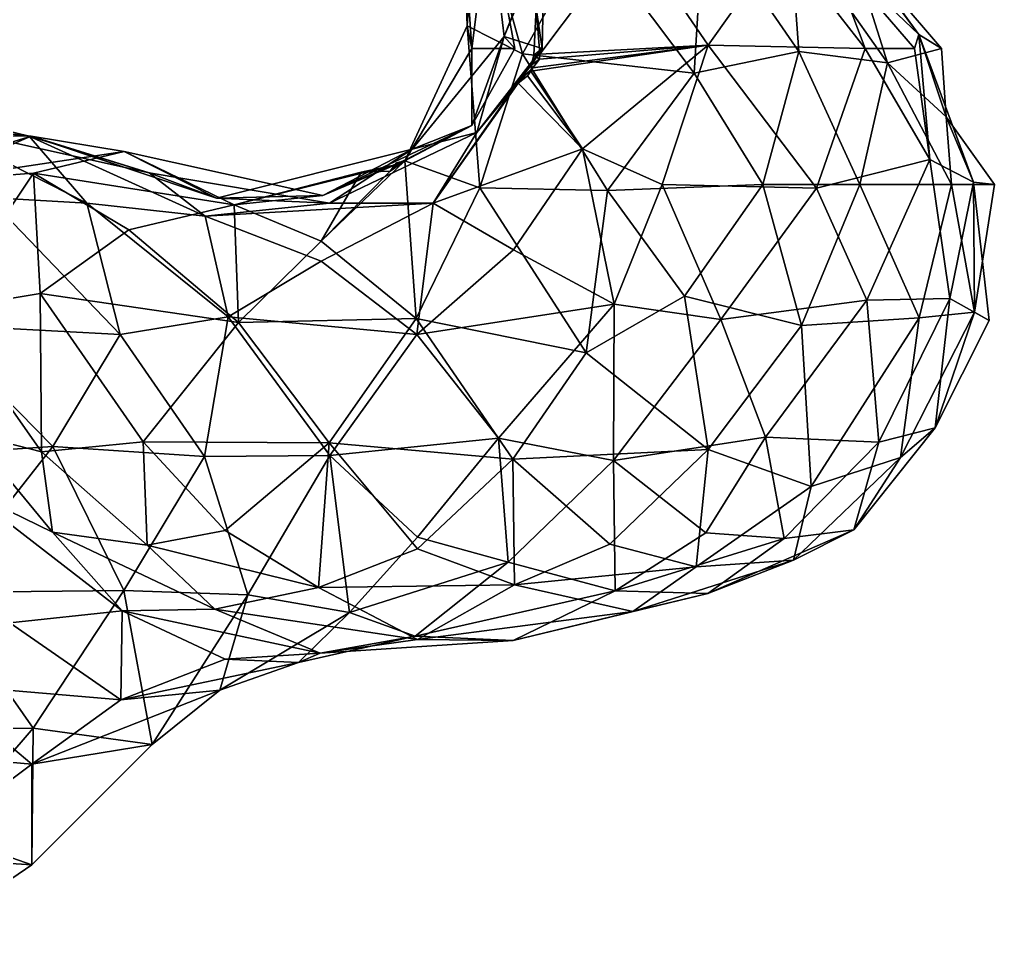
# Model space of a CAD drawing. Extents: x 290083 to 295691, y 4553739 to 4561622.
# Drawn here: x 291556.6 to 291684.3, y 4560552.4 to 4560674.7 of the extents above; entities that cross this region are included whole.
import ezdxf

# ---------------------------------------------------------------- set-up
doc = ezdxf.new("R2010")
doc.units = 0
doc.layers.add('Au_ppm_Pref_-_0_3', color=7, linetype='CONTINUOUS')

msp = doc.modelspace()

# ---------------------------------------------------------------- linework, layer by layer
at = {"layer": 'Au_ppm_Pref_-_0_3'}
for points in [[(291614.82, 4560686.28, 1644.37), (291616.47, 4560691.99, 1651.74), (291615.26, 4560673.87, 1650.57)], [(291615.26, 4560673.87, 1650.57), (291616.47, 4560691.99, 1651.74), (291622.5, 4560670.23, 1654.78)], [(291622.5, 4560670.23, 1654.78), (291616.47, 4560691.99, 1651.74), (291631.29, 4560685.95, 1654.9)], [(291662.37, 4560684.29, 1627.37), (291674.41, 4560672.77, 1633.23), (291661.65, 4560690.38, 1633.16)], [(291661.65, 4560690.38, 1633.16), (291674.41, 4560672.77, 1633.23), (291665.28, 4560685.13, 1639.25)], [(291615.87, 4560670.9, 1644.31), (291618.15, 4560689.04, 1638.95), (291614.82, 4560686.28, 1644.37)], [(291618.15, 4560689.04, 1638.95), (291615.87, 4560670.9, 1644.31), (291621.5, 4560670.9, 1639.25)], [(291618.15, 4560689.04, 1638.95), (291621.5, 4560670.9, 1639.25), (291620.08, 4560672.49, 1632.82)], [(291618.15, 4560689.04, 1638.95), (291620.08, 4560672.49, 1632.82), (291626.39, 4560688.72, 1633.31)], [(291625.36, 4560685.27, 1628.13), (291626.39, 4560688.72, 1633.31), (291620.08, 4560672.49, 1632.82)], [(291646.28, 4560688.6, 1651.11), (291644.97, 4560667.69, 1655.27), (291631.29, 4560685.95, 1654.9)], [(291646.28, 4560688.6, 1651.11), (291658.71, 4560670.52, 1651.06), (291644.97, 4560667.69, 1655.27)], [(291646.28, 4560688.6, 1651.11), (291657.49, 4560687.25, 1644.71), (291658.71, 4560670.52, 1651.06)], [(291657.49, 4560687.25, 1644.71), (291670.32, 4560669.04, 1644.64), (291658.71, 4560670.52, 1651.06)], [(291657.49, 4560687.25, 1644.71), (291665.28, 4560685.13, 1639.25), (291670.32, 4560669.04, 1644.64)], [(291615.26, 4560673.87, 1650.57), (291615.87, 4560670.9, 1644.31), (291614.82, 4560686.28, 1644.37)], [(291631.29, 4560685.95, 1654.9), (291644.97, 4560667.69, 1655.27), (291622.5, 4560670.23, 1654.78)], [(291624.75, 4560670.19, 1623.28), (291636.72, 4560686.11, 1623.62), (291624.28, 4560676.2, 1625.51)], [(291636.72, 4560686.11, 1623.62), (291624.75, 4560670.19, 1623.28), (291646.83, 4560671.34, 1621.03)], [(291656.47, 4560684.93, 1623.95), (291636.72, 4560686.11, 1623.62), (291646.83, 4560671.34, 1621.03)], [(291625.36, 4560685.27, 1628.13), (291620.08, 4560672.49, 1632.82), (291625.06, 4560670.9, 1627.37)], [(291625.36, 4560685.27, 1628.13), (291625.06, 4560670.9, 1627.37), (291624.28, 4560676.2, 1625.51)], [(291656.47, 4560684.93, 1623.95), (291646.83, 4560671.34, 1621.03), (291667.39, 4560670.9, 1623.48)], [(291656.47, 4560684.93, 1623.95), (291667.39, 4560670.9, 1623.48), (291662.37, 4560684.29, 1627.37)], [(291662.37, 4560684.29, 1627.37), (291673.88, 4560670.9, 1627.37), (291674.41, 4560672.77, 1633.23)], [(291673.88, 4560670.9, 1627.37), (291662.37, 4560684.29, 1627.37), (291667.39, 4560670.9, 1623.48)], [(291665.28, 4560685.13, 1639.25), (291677.39, 4560670.9, 1639.25), (291670.32, 4560669.04, 1644.64)], [(291665.28, 4560685.13, 1639.25), (291674.41, 4560672.77, 1633.23), (291677.39, 4560670.9, 1639.25)], [(291624.28, 4560676.2, 1625.51), (291625.06, 4560670.9, 1627.37), (291624, 4560670.04, 1624.84)], [(291624.28, 4560676.2, 1625.51), (291624, 4560670.04, 1624.84), (291624.75, 4560670.19, 1623.28)], [(291607.09, 4560656.19, 1646.28), (291615.26, 4560673.87, 1650.57), (291616.92, 4560652.65, 1652.36)], [(291615.26, 4560673.87, 1650.57), (291607.09, 4560656.19, 1646.28), (291615.87, 4560670.9, 1644.31)], [(291616.92, 4560652.65, 1652.36), (291615.26, 4560673.87, 1650.57), (291622.5, 4560670.23, 1654.78)], [(291673.88, 4560670.9, 1627.37), (291675.87, 4560656.38, 1626.24), (291674.41, 4560672.77, 1633.23)], [(291677.39, 4560670.9, 1639.25), (291674.41, 4560672.77, 1633.23), (291678, 4560661.96, 1639.25)], [(291678, 4560661.96, 1639.25), (291674.41, 4560672.77, 1633.23), (291681.6, 4560653.4, 1633.16)], [(291681.6, 4560653.4, 1633.16), (291674.41, 4560672.77, 1633.23), (291675.87, 4560656.38, 1626.24)], [(291620.08, 4560672.49, 1632.82), (291615.84, 4560660.84, 1639.25), (291608.06, 4560657.71, 1633.14)], [(291620.08, 4560672.49, 1632.82), (291608.06, 4560657.71, 1633.14), (291616.5, 4560659.91, 1627.37)], [(291620.08, 4560672.49, 1632.82), (291621.5, 4560670.9, 1639.25), (291615.84, 4560660.84, 1639.25)], [(291625.06, 4560670.9, 1627.37), (291620.08, 4560672.49, 1632.82), (291616.5, 4560659.91, 1627.37)], [(291623.86, 4560668.38, 1623.19), (291623.57, 4560667.95, 1623.13), (291646.83, 4560671.34, 1621.03)], [(291630.38, 4560657.74, 1619.85), (291646.83, 4560671.34, 1621.03), (291623.57, 4560667.95, 1623.13)], [(291624.71, 4560669.5, 1623.22), (291623.86, 4560668.38, 1623.19), (291646.83, 4560671.34, 1621.03)], [(291624.75, 4560670.19, 1623.28), (291624.71, 4560669.5, 1623.22), (291646.83, 4560671.34, 1621.03)], [(291630.38, 4560657.74, 1619.85), (291640.8, 4560653.08, 1618.19), (291646.83, 4560671.34, 1621.03)], [(291640.8, 4560653.08, 1618.19), (291661.01, 4560652.61, 1620.67), (291646.83, 4560671.34, 1621.03)], [(291646.83, 4560671.34, 1621.03), (291661.01, 4560652.61, 1620.67), (291667.39, 4560670.9, 1623.48)], [(291607.09, 4560656.19, 1646.28), (291615.84, 4560660.84, 1639.25), (291615.87, 4560670.9, 1644.31)], [(291615.87, 4560670.9, 1644.31), (291615.84, 4560660.84, 1639.25), (291621.5, 4560670.9, 1639.25)], [(291622.19, 4560666.9, 1623.94), (291625.06, 4560670.9, 1627.37), (291616.5, 4560659.91, 1627.37)], [(291616.92, 4560652.65, 1652.36), (291622.5, 4560670.23, 1654.78), (291633.65, 4560652.28, 1655.22)], [(291623.62, 4560668.75, 1623.94), (291625.06, 4560670.9, 1627.37), (291622.19, 4560666.9, 1623.94)], [(291633.65, 4560652.28, 1655.22), (291622.5, 4560670.23, 1654.78), (291644.97, 4560667.69, 1655.27)], [(291624, 4560670.04, 1624.84), (291625.06, 4560670.9, 1627.37), (291623.62, 4560668.75, 1623.94)], [(291624, 4560670.04, 1624.84), (291623.62, 4560668.75, 1623.94), (291624.71, 4560669.5, 1623.22)], [(291624.75, 4560670.19, 1623.28), (291624, 4560670.04, 1624.84), (291624.71, 4560669.5, 1623.22)], [(291658.71, 4560670.52, 1651.06), (291653.97, 4560653.08, 1654.64), (291644.97, 4560667.69, 1655.27)], [(291658.71, 4560670.52, 1651.06), (291666.72, 4560653.08, 1650.53), (291653.97, 4560653.08, 1654.64)], [(291658.71, 4560670.52, 1651.06), (291670.32, 4560669.04, 1644.64), (291666.72, 4560653.08, 1650.53)], [(291667.39, 4560670.9, 1623.48), (291661.01, 4560652.61, 1620.67), (291675.87, 4560656.38, 1626.24)], [(291673.88, 4560670.9, 1627.37), (291667.39, 4560670.9, 1623.48), (291675.87, 4560656.38, 1626.24)], [(291670.32, 4560669.04, 1644.64), (291677.39, 4560670.9, 1639.25), (291678, 4560661.96, 1639.25)], [(291623.62, 4560668.75, 1623.94), (291623.86, 4560668.38, 1623.19), (291624.71, 4560669.5, 1623.22)], [(291670.32, 4560669.04, 1644.64), (291678.73, 4560653.08, 1644.07), (291666.72, 4560653.08, 1650.53)], [(291678, 4560661.96, 1639.25), (291678.73, 4560653.08, 1644.07), (291670.32, 4560669.04, 1644.64)], [(291622.19, 4560666.9, 1623.94), (291621.72, 4560666.25, 1623.87), (291623.86, 4560668.38, 1623.19)], [(291623.86, 4560668.38, 1623.19), (291621.72, 4560666.25, 1623.87), (291623.14, 4560667.35, 1623.08)], [(291622.19, 4560666.9, 1623.94), (291623.86, 4560668.38, 1623.19), (291623.62, 4560668.75, 1623.94)], [(291623.86, 4560668.38, 1623.19), (291623.14, 4560667.35, 1623.08), (291623.57, 4560667.95, 1623.13)], [(291623.57, 4560667.95, 1623.13), (291623.14, 4560667.35, 1623.08), (291630.38, 4560657.74, 1619.85)], [(291644.97, 4560667.69, 1655.27), (291653.97, 4560653.08, 1654.64), (291633.65, 4560652.28, 1655.22)], [(291610.77, 4560650.66, 1621.73), (291621.95, 4560666.38, 1623.08), (291621.72, 4560666.25, 1623.87)], [(291610.77, 4560650.66, 1621.73), (291630.38, 4560657.74, 1619.85), (291621.95, 4560666.38, 1623.08)], [(291610.77, 4560650.66, 1621.73), (291621.72, 4560666.25, 1623.87), (291616.5, 4560659.91, 1627.37)], [(291621.72, 4560666.25, 1623.87), (291622.19, 4560666.9, 1623.94), (291616.5, 4560659.91, 1627.37)], [(291621.95, 4560666.38, 1623.08), (291623.14, 4560667.35, 1623.08), (291621.72, 4560666.25, 1623.87)], [(291623.14, 4560667.35, 1623.08), (291621.95, 4560666.38, 1623.08), (291630.38, 4560657.74, 1619.85)], [(291542.93, 4560663.03, 1622.74), (291557.87, 4560659.42, 1621.41), (291545.57, 4560660.81, 1628.07)], [(291557.87, 4560659.42, 1621.41), (291542.93, 4560663.03, 1622.74), (291547.78, 4560659.6, 1616.7)], [(291678, 4560661.96, 1639.25), (291684.35, 4560653.08, 1639.25), (291678.73, 4560653.08, 1644.07)], [(291678, 4560661.96, 1639.25), (291681.6, 4560653.4, 1633.16), (291684.35, 4560653.08, 1639.25)], [(291535.38, 4560652.48, 1633.61), (291545.57, 4560660.81, 1628.07), (291558.12, 4560659.44, 1633.11)], [(291573.56, 4560654.61, 1627.34), (291558.12, 4560659.44, 1633.11), (291545.57, 4560660.81, 1628.07)], [(291573.56, 4560654.61, 1627.34), (291545.57, 4560660.81, 1628.07), (291557.87, 4560659.42, 1621.41)], [(291596.33, 4560651.63, 1639.48), (291615.84, 4560660.84, 1639.25), (291607.15, 4560656.32, 1644.89)], [(291596.33, 4560651.63, 1639.48), (291608.06, 4560657.71, 1633.14), (291615.84, 4560660.84, 1639.25)], [(291610.77, 4560650.66, 1621.73), (291616.5, 4560659.91, 1627.37), (291597.22, 4560650.62, 1627.33)], [(291616.5, 4560659.91, 1627.37), (291608.06, 4560657.71, 1633.14), (291597.22, 4560650.62, 1627.33)], [(291607.09, 4560656.19, 1646.28), (291607.15, 4560656.32, 1644.89), (291615.84, 4560660.84, 1639.25)], [(291535.38, 4560652.48, 1633.61), (291558.12, 4560659.44, 1633.11), (291544.41, 4560653.53, 1639.45)], [(291558.12, 4560659.44, 1633.11), (291570.28, 4560657.4, 1639.24), (291544.41, 4560653.53, 1639.45)], [(291565.43, 4560650.63, 1616.56), (291557.87, 4560659.42, 1621.41), (291547.78, 4560659.6, 1616.7)], [(291565.43, 4560650.63, 1616.56), (291547.78, 4560659.6, 1616.7), (291552.47, 4560651.39, 1611.07)], [(291580.9, 4560648.93, 1621.77), (291573.56, 4560654.61, 1627.34), (291557.87, 4560659.42, 1621.41)], [(291580.9, 4560648.93, 1621.77), (291557.87, 4560659.42, 1621.41), (291565.43, 4560650.63, 1616.56)], [(291570.28, 4560657.4, 1639.24), (291558.12, 4560659.44, 1633.11), (291582.41, 4560651.31, 1633.58)], [(291558.12, 4560659.44, 1633.11), (291573.56, 4560654.61, 1627.34), (291582.41, 4560651.31, 1633.58)], [(291544.41, 4560653.53, 1639.45), (291570.28, 4560657.4, 1639.24), (291558.41, 4560654.56, 1645.77)], [(291584.71, 4560650.41, 1644.55), (291558.41, 4560654.56, 1645.77), (291570.28, 4560657.4, 1639.24)], [(291570.28, 4560657.4, 1639.24), (291596.33, 4560651.63, 1639.48), (291584.71, 4560650.41, 1644.55)], [(291570.28, 4560657.4, 1639.24), (291582.41, 4560651.31, 1633.58), (291596.33, 4560651.63, 1639.48)], [(291608.06, 4560657.71, 1633.14), (291596.33, 4560651.63, 1639.48), (291582.41, 4560651.31, 1633.58)], [(291608.06, 4560657.71, 1633.14), (291582.41, 4560651.31, 1633.58), (291597.22, 4560650.62, 1627.33)], [(291610.77, 4560650.66, 1621.73), (291621.33, 4560644.52, 1618.35), (291630.38, 4560657.74, 1619.85)], [(291634.51, 4560637.39, 1617.6), (291630.38, 4560657.74, 1619.85), (291621.33, 4560644.52, 1618.35)], [(291640.8, 4560653.08, 1618.19), (291630.38, 4560657.74, 1619.85), (291634.51, 4560637.39, 1617.6)], [(291605.16, 4560654.85, 1646.49), (291607.09, 4560656.19, 1646.28), (291596.13, 4560645.65, 1648.66)], [(291607.09, 4560656.19, 1646.28), (291608.58, 4560635.53, 1651.89), (291596.13, 4560645.65, 1648.66)], [(291607.15, 4560656.32, 1644.89), (291605.86, 4560655.67, 1645.5), (291596.33, 4560651.63, 1639.48)], [(291605.16, 4560654.85, 1646.49), (291605.86, 4560655.67, 1645.5), (291607.15, 4560656.32, 1644.89)], [(291606.26, 4560655.84, 1645.76), (291605.16, 4560654.85, 1646.49), (291607.15, 4560656.32, 1644.89)], [(291606, 4560655.91, 1646.2), (291607.09, 4560656.19, 1646.28), (291605.16, 4560654.85, 1646.49)], [(291607.09, 4560656.19, 1646.28), (291606, 4560655.91, 1646.2), (291606.26, 4560655.84, 1645.76)], [(291607.09, 4560656.19, 1646.28), (291606.26, 4560655.84, 1645.76), (291607.15, 4560656.32, 1644.89)], [(291607.09, 4560656.19, 1646.28), (291616.92, 4560652.65, 1652.36), (291608.58, 4560635.53, 1651.89)], [(291675.87, 4560656.38, 1626.24), (291661.01, 4560652.61, 1620.67), (291667.62, 4560637.93, 1622.79)], [(291678.51, 4560638.14, 1628.11), (291675.87, 4560656.38, 1626.24), (291667.62, 4560637.93, 1622.79)], [(291675.87, 4560656.38, 1626.24), (291678.51, 4560638.14, 1628.11), (291681.6, 4560653.4, 1633.16)], [(291605.86, 4560655.67, 1645.5), (291601.35, 4560654.71, 1645.84), (291584.71, 4560650.41, 1644.55)], [(291605.86, 4560655.67, 1645.5), (291584.71, 4560650.41, 1644.55), (291596.33, 4560651.63, 1639.48)], [(291584.71, 4560650.41, 1644.55), (291601.35, 4560654.71, 1645.84), (291596.13, 4560645.65, 1648.66)], [(291596.13, 4560645.65, 1648.66), (291601.35, 4560654.71, 1645.84), (291605.16, 4560654.85, 1646.49)], [(291605.86, 4560655.67, 1645.5), (291605.16, 4560654.85, 1646.49), (291601.35, 4560654.71, 1645.84)], [(291606, 4560655.91, 1646.2), (291605.16, 4560654.85, 1646.49), (291606.26, 4560655.84, 1645.76)], [(291546.41, 4560636.67, 1644.86), (291544.41, 4560653.53, 1639.45), (291558.41, 4560654.56, 1645.77)], [(291546.41, 4560636.67, 1644.86), (291558.41, 4560654.56, 1645.77), (291559.29, 4560638.81, 1649.5)], [(291584.71, 4560650.41, 1644.55), (291570.93, 4560647.13, 1649.15), (291558.41, 4560654.56, 1645.77)], [(291558.41, 4560654.56, 1645.77), (291570.93, 4560647.13, 1649.15), (291559.29, 4560638.81, 1649.5)], [(291597.22, 4560650.62, 1627.33), (291582.41, 4560651.31, 1633.58), (291573.56, 4560654.61, 1627.34)], [(291597.22, 4560650.62, 1627.33), (291573.56, 4560654.61, 1627.34), (291580.9, 4560648.93, 1621.77)], [(291608.58, 4560635.53, 1651.89), (291616.92, 4560652.65, 1652.36), (291630.83, 4560631.01, 1654.01)], [(291630.83, 4560631.01, 1654.01), (291616.92, 4560652.65, 1652.36), (291633.65, 4560652.28, 1655.22)], [(291630.83, 4560631.01, 1654.01), (291633.65, 4560652.28, 1655.22), (291643.72, 4560638.45, 1654.69)], [(291633.65, 4560652.28, 1655.22), (291653.97, 4560653.08, 1654.64), (291643.72, 4560638.45, 1654.69)], [(291648.49, 4560635.41, 1618.66), (291640.8, 4560653.08, 1618.19), (291634.51, 4560637.39, 1617.6)], [(291640.8, 4560653.08, 1618.19), (291648.49, 4560635.41, 1618.66), (291661.01, 4560652.61, 1620.67)], [(291643.72, 4560638.45, 1654.69), (291653.97, 4560653.08, 1654.64), (291659.07, 4560634.6, 1651.37)], [(291648.49, 4560635.41, 1618.66), (291667.62, 4560637.93, 1622.79), (291661.01, 4560652.61, 1620.67)], [(291653.97, 4560653.08, 1654.64), (291666.72, 4560653.08, 1650.53), (291659.07, 4560634.6, 1651.37)], [(291666.72, 4560653.08, 1650.53), (291674.46, 4560635.59, 1645.41), (291659.07, 4560634.6, 1651.37)], [(291666.72, 4560653.08, 1650.53), (291678.73, 4560653.08, 1644.07), (291674.46, 4560635.59, 1645.41)], [(291678.73, 4560653.08, 1644.07), (291681.71, 4560636.35, 1638.79), (291674.46, 4560635.59, 1645.41)], [(291678.51, 4560638.14, 1628.11), (291683.64, 4560635.26, 1633.31), (291681.6, 4560653.4, 1633.16)], [(291684.35, 4560653.08, 1639.25), (291681.71, 4560636.35, 1638.79), (291678.73, 4560653.08, 1644.07)], [(291681.71, 4560636.35, 1638.79), (291684.35, 4560653.08, 1639.25), (291681.6, 4560653.4, 1633.16)], [(291681.6, 4560653.4, 1633.16), (291683.64, 4560635.26, 1633.31), (291681.71, 4560636.35, 1638.79)], [(291552.47, 4560651.39, 1611.07), (291545.21, 4560634.74, 1609.47), (291569.77, 4560633.41, 1610.72)], [(291565.43, 4560650.63, 1616.56), (291552.47, 4560651.39, 1611.07), (291569.77, 4560633.41, 1610.72)], [(291580.9, 4560648.93, 1621.77), (291565.43, 4560650.63, 1616.56), (291583.95, 4560635.76, 1615.07)], [(291569.77, 4560633.41, 1610.72), (291583.95, 4560635.76, 1615.07), (291565.43, 4560650.63, 1616.56)], [(291585.27, 4560634.99, 1650.92), (291570.93, 4560647.13, 1649.15), (291584.71, 4560650.41, 1644.55)], [(291610.77, 4560650.66, 1621.73), (291597.22, 4560650.62, 1627.33), (291580.9, 4560648.93, 1621.77)], [(291610.77, 4560650.66, 1621.73), (291580.9, 4560648.93, 1621.77), (291596.13, 4560643.05, 1618.84)], [(291596.13, 4560645.65, 1648.66), (291585.27, 4560634.99, 1650.92), (291584.71, 4560650.41, 1644.55)], [(291610.77, 4560650.66, 1621.73), (291596.13, 4560643.05, 1618.84), (291608.66, 4560633.43, 1617.18)], [(291610.77, 4560650.66, 1621.73), (291608.66, 4560633.43, 1617.18), (291621.33, 4560644.52, 1618.35)], [(291596.13, 4560643.05, 1618.84), (291580.9, 4560648.93, 1621.77), (291583.95, 4560635.76, 1615.07)], [(291585.27, 4560634.99, 1650.92), (291559.29, 4560638.81, 1649.5), (291570.93, 4560647.13, 1649.15)], [(291596.13, 4560645.65, 1648.66), (291608.58, 4560635.53, 1651.89), (291585.27, 4560634.99, 1650.92)], [(291621.33, 4560644.52, 1618.35), (291608.66, 4560633.43, 1617.18), (291634.51, 4560637.39, 1617.6)], [(291608.66, 4560633.43, 1617.18), (291596.13, 4560643.05, 1618.84), (291583.95, 4560635.76, 1615.07)], [(291559.48, 4560618.05, 1644.98), (291546.41, 4560636.67, 1644.86), (291559.29, 4560638.81, 1649.5)], [(291585.27, 4560634.99, 1650.92), (291572.77, 4560619.37, 1649.62), (291559.29, 4560638.81, 1649.5)], [(291559.48, 4560618.05, 1644.98), (291559.29, 4560638.81, 1649.5), (291572.77, 4560619.37, 1649.62)], [(291646.83, 4560618.33, 1650.43), (291630.83, 4560631.01, 1654.01), (291643.72, 4560638.45, 1654.69)], [(291646.83, 4560618.33, 1650.43), (291643.72, 4560638.45, 1654.69), (291659.07, 4560634.6, 1651.37)], [(291667.62, 4560637.93, 1622.79), (291669.19, 4560619.31, 1628.1), (291678.51, 4560638.14, 1628.11)], [(291678.51, 4560638.14, 1628.11), (291669.19, 4560619.31, 1628.1), (291676.56, 4560621.2, 1633.31)], [(291678.51, 4560638.14, 1628.11), (291676.56, 4560621.2, 1633.31), (291683.64, 4560635.26, 1633.31)], [(291608.66, 4560633.43, 1617.18), (291619.34, 4560619.84, 1617.23), (291634.51, 4560637.39, 1617.6)], [(291634.51, 4560637.39, 1617.6), (291619.34, 4560619.84, 1617.23), (291634.44, 4560616.91, 1619.6)], [(291634.51, 4560637.39, 1617.6), (291634.44, 4560616.91, 1619.6), (291648.49, 4560635.41, 1618.66)], [(291654.34, 4560619.95, 1622.14), (291667.62, 4560637.93, 1622.79), (291648.49, 4560635.41, 1618.66)], [(291654.34, 4560619.95, 1622.14), (291669.19, 4560619.31, 1628.1), (291667.62, 4560637.93, 1622.79)], [(291550.25, 4560620.42, 1638.07), (291546.41, 4560636.67, 1644.86), (291559.48, 4560618.05, 1644.98)], [(291580.81, 4560617.45, 1610.84), (291583.95, 4560635.76, 1615.07), (291569.77, 4560633.41, 1610.72)], [(291583.95, 4560635.76, 1615.07), (291580.81, 4560617.45, 1610.84), (291597.24, 4560617.56, 1615.06)], [(291608.66, 4560633.43, 1617.18), (291583.95, 4560635.76, 1615.07), (291597.24, 4560617.56, 1615.06)], [(291659.07, 4560634.6, 1651.37), (291674.46, 4560635.59, 1645.41), (291660.33, 4560613.48, 1645.24)], [(291674.46, 4560635.59, 1645.41), (291672.05, 4560617.29, 1639.24), (291660.33, 4560613.48, 1645.24)], [(291674.46, 4560635.59, 1645.41), (291681.71, 4560636.35, 1638.79), (291672.05, 4560617.29, 1639.24)], [(291681.71, 4560636.35, 1638.79), (291676.56, 4560621.2, 1633.31), (291672.05, 4560617.29, 1639.24)], [(291683.64, 4560635.26, 1633.31), (291676.56, 4560621.2, 1633.31), (291681.71, 4560636.35, 1638.79)], [(291533.89, 4560616.95, 1609.63), (291560.96, 4560618.72, 1608.86), (291545.21, 4560634.74, 1609.47)], [(291560.96, 4560618.72, 1608.86), (291569.77, 4560633.41, 1610.72), (291545.21, 4560634.74, 1609.47)], [(291585.27, 4560634.99, 1650.92), (291597.16, 4560619.22, 1650.84), (291572.77, 4560619.37, 1649.62)], [(291597.16, 4560619.22, 1650.84), (291585.27, 4560634.99, 1650.92), (291608.58, 4560635.53, 1651.89)], [(291597.16, 4560619.22, 1650.84), (291608.58, 4560635.53, 1651.89), (291621.23, 4560617.06, 1651.37)], [(291608.58, 4560635.53, 1651.89), (291630.83, 4560631.01, 1654.01), (291621.23, 4560617.06, 1651.37)], [(291648.49, 4560635.41, 1618.66), (291634.44, 4560616.91, 1619.6), (291654.34, 4560619.95, 1622.14)], [(291646.83, 4560618.33, 1650.43), (291659.07, 4560634.6, 1651.37), (291660.33, 4560613.48, 1645.24)], [(291569.77, 4560633.41, 1610.72), (291560.96, 4560618.72, 1608.86), (291580.81, 4560617.45, 1610.84)], [(291608.66, 4560633.43, 1617.18), (291597.24, 4560617.56, 1615.06), (291619.34, 4560619.84, 1617.23)], [(291646.83, 4560618.33, 1650.43), (291621.23, 4560617.06, 1651.37), (291630.83, 4560631.01, 1654.01)], [(291549.53, 4560613.06, 1633.31), (291550.25, 4560620.42, 1638.07), (291560.89, 4560607.49, 1637.84)], [(291550.25, 4560620.42, 1638.07), (291559.48, 4560618.05, 1644.98), (291560.89, 4560607.49, 1637.84)], [(291669.19, 4560619.31, 1628.1), (291665.92, 4560607.83, 1633.31), (291676.56, 4560621.2, 1633.31)], [(291676.56, 4560621.2, 1633.31), (291665.92, 4560607.83, 1633.31), (291672.05, 4560617.29, 1639.24)], [(291559.48, 4560618.05, 1644.98), (291572.77, 4560619.37, 1649.62), (291573.33, 4560605.81, 1644.27)], [(291597.16, 4560619.22, 1650.84), (291583.53, 4560607.74, 1648.43), (291572.77, 4560619.37, 1649.62)], [(291573.33, 4560605.81, 1644.27), (291572.77, 4560619.37, 1649.62), (291583.53, 4560607.74, 1648.43)], [(291597.16, 4560619.22, 1650.84), (291595.75, 4560600.24, 1644.67), (291583.53, 4560607.74, 1648.43)], [(291597.16, 4560619.22, 1650.84), (291608.73, 4560605.33, 1649.23), (291595.75, 4560600.24, 1644.67)], [(291597.16, 4560619.22, 1650.84), (291621.23, 4560617.06, 1651.37), (291608.73, 4560605.33, 1649.23)], [(291619.34, 4560619.84, 1617.23), (291597.24, 4560617.56, 1615.06), (291608.73, 4560606.86, 1617.91)], [(291620.64, 4560603.59, 1622.27), (291619.34, 4560619.84, 1617.23), (291608.73, 4560606.86, 1617.91)], [(291620.64, 4560603.59, 1622.27), (291634.44, 4560616.91, 1619.6), (291619.34, 4560619.84, 1617.23)], [(291654.34, 4560619.95, 1622.14), (291634.44, 4560616.91, 1619.6), (291646.52, 4560607.41, 1624.03)], [(291646.52, 4560607.41, 1624.03), (291656.8, 4560606.68, 1628.63), (291654.34, 4560619.95, 1622.14)], [(291654.34, 4560619.95, 1622.14), (291656.8, 4560606.68, 1628.63), (291669.19, 4560619.31, 1628.1)], [(291656.8, 4560606.68, 1628.63), (291665.92, 4560607.83, 1633.31), (291669.19, 4560619.31, 1628.1)], [(291533.89, 4560616.95, 1609.63), (291545.94, 4560599.58, 1607.75), (291560.96, 4560618.72, 1608.86)], [(291560.96, 4560618.72, 1608.86), (291545.94, 4560599.58, 1607.75), (291570.24, 4560599.85, 1610.14)], [(291560.89, 4560607.49, 1637.84), (291559.48, 4560618.05, 1644.98), (291573.33, 4560605.81, 1644.27)], [(291580.81, 4560617.45, 1610.84), (291560.96, 4560618.72, 1608.86), (291570.24, 4560599.85, 1610.14)], [(291633.93, 4560605.95, 1649.03), (291621.23, 4560617.06, 1651.37), (291646.83, 4560618.33, 1650.43)], [(291645.25, 4560602.97, 1644.68), (291633.93, 4560605.95, 1649.03), (291646.83, 4560618.33, 1650.43)], [(291660.33, 4560613.48, 1645.24), (291645.25, 4560602.97, 1644.68), (291646.83, 4560618.33, 1650.43)], [(291570.24, 4560599.85, 1610.14), (291586.51, 4560599.28, 1614.34), (291580.81, 4560617.45, 1610.84)], [(291597.24, 4560617.56, 1615.06), (291580.81, 4560617.45, 1610.84), (291586.51, 4560599.28, 1614.34)], [(291597.24, 4560617.56, 1615.06), (291586.51, 4560599.28, 1614.34), (291599.81, 4560596.96, 1621.07)], [(291597.24, 4560617.56, 1615.06), (291599.81, 4560596.96, 1621.07), (291608.73, 4560606.86, 1617.91)], [(291621.43, 4560600.6, 1645.32), (291608.73, 4560605.33, 1649.23), (291621.23, 4560617.06, 1651.37)], [(291620.64, 4560603.59, 1622.27), (291634.62, 4560599.82, 1627.77), (291634.44, 4560616.91, 1619.6)], [(291621.43, 4560600.6, 1645.32), (291621.23, 4560617.06, 1651.37), (291633.93, 4560605.95, 1649.03)], [(291646.52, 4560607.41, 1624.03), (291634.44, 4560616.91, 1619.6), (291634.62, 4560599.82, 1627.77)], [(291658.01, 4560603.86, 1638.37), (291660.33, 4560613.48, 1645.24), (291672.05, 4560617.29, 1639.24)], [(291665.92, 4560607.83, 1633.31), (291658.01, 4560603.86, 1638.37), (291672.05, 4560617.29, 1639.24)], [(291549.53, 4560613.06, 1633.31), (291560.89, 4560607.49, 1637.84), (291570.05, 4560597.22, 1633.29)], [(291570.05, 4560597.22, 1633.29), (291555.3, 4560595.64, 1630.13), (291549.53, 4560613.06, 1633.31)], [(291645.25, 4560602.97, 1644.68), (291660.33, 4560613.48, 1645.24), (291658.01, 4560603.86, 1638.37)], [(291570.05, 4560597.22, 1633.29), (291560.89, 4560607.49, 1637.84), (291582.18, 4560597.41, 1639.46)], [(291560.89, 4560607.49, 1637.84), (291573.33, 4560605.81, 1644.27), (291582.18, 4560597.41, 1639.46)], [(291595.75, 4560600.24, 1644.67), (291573.33, 4560605.81, 1644.27), (291583.53, 4560607.74, 1648.43)], [(291656.8, 4560606.68, 1628.63), (291646.78, 4560599.46, 1633.34), (291665.92, 4560607.83, 1633.31)], [(291665.92, 4560607.83, 1633.31), (291646.78, 4560599.46, 1633.34), (291658.01, 4560603.86, 1638.37)], [(291620.64, 4560603.59, 1622.27), (291608.73, 4560606.86, 1617.91), (291599.81, 4560596.96, 1621.07)], [(291646.52, 4560607.41, 1624.03), (291634.62, 4560599.82, 1627.77), (291656.8, 4560606.68, 1628.63)], [(291634.62, 4560599.82, 1627.77), (291646.78, 4560599.46, 1633.34), (291656.8, 4560606.68, 1628.63)], [(291595.75, 4560600.24, 1644.67), (291582.18, 4560597.41, 1639.46), (291573.33, 4560605.81, 1644.27)], [(291621.43, 4560600.6, 1645.32), (291595.75, 4560600.24, 1644.67), (291608.73, 4560605.33, 1649.23)], [(291621.43, 4560600.6, 1645.32), (291633.93, 4560605.95, 1649.03), (291645.25, 4560602.97, 1644.68)], [(291646.78, 4560599.46, 1633.34), (291636.95, 4560597.12, 1639.72), (291658.01, 4560603.86, 1638.37)], [(291658.01, 4560603.86, 1638.37), (291636.95, 4560597.12, 1639.72), (291645.25, 4560602.97, 1644.68)], [(291620.64, 4560603.59, 1622.27), (291599.81, 4560596.96, 1621.07), (291608.43, 4560593.88, 1627.39)], [(291620.64, 4560603.59, 1622.27), (291608.43, 4560593.88, 1627.39), (291634.62, 4560599.82, 1627.77)], [(291645.25, 4560602.97, 1644.68), (291636.95, 4560597.12, 1639.72), (291621.43, 4560600.6, 1645.32)], [(291570.24, 4560599.85, 1610.14), (291545.94, 4560599.58, 1607.75), (291558.36, 4560581.8, 1609.55)], [(291570.24, 4560599.85, 1610.14), (291558.36, 4560581.8, 1609.55), (291573.96, 4560579.68, 1615.74)], [(291570.24, 4560599.85, 1610.14), (291573.96, 4560579.68, 1615.74), (291586.51, 4560599.28, 1614.34)], [(291595.75, 4560600.24, 1644.67), (291608.72, 4560593.42, 1639.18), (291582.18, 4560597.41, 1639.46)], [(291608.72, 4560593.42, 1639.18), (291595.75, 4560600.24, 1644.67), (291621.43, 4560600.6, 1645.32)], [(291634.62, 4560599.82, 1627.77), (291608.43, 4560593.88, 1627.39), (291621.27, 4560593.3, 1633.34)], [(291636.95, 4560597.12, 1639.72), (291608.72, 4560593.42, 1639.18), (291621.43, 4560600.6, 1645.32)], [(291634.62, 4560599.82, 1627.77), (291621.27, 4560593.3, 1633.34), (291646.78, 4560599.46, 1633.34)], [(291545.94, 4560599.58, 1607.75), (291533.21, 4560581.72, 1607.92), (291558.36, 4560581.8, 1609.55)], [(291582.84, 4560586.82, 1621.15), (291586.51, 4560599.28, 1614.34), (291573.96, 4560579.68, 1615.74)], [(291582.84, 4560586.82, 1621.15), (291599.81, 4560596.96, 1621.07), (291586.51, 4560599.28, 1614.34)], [(291621.27, 4560593.3, 1633.34), (291636.95, 4560597.12, 1639.72), (291646.78, 4560599.46, 1633.34)], [(291569.88, 4560585.51, 1626.47), (291555.3, 4560595.64, 1630.13), (291570.05, 4560597.22, 1633.29)], [(291569.88, 4560585.51, 1626.47), (291570.05, 4560597.22, 1633.29), (291583.53, 4560590.86, 1630.3)], [(291570.05, 4560597.22, 1633.29), (291582.18, 4560597.41, 1639.46), (291595.97, 4560591.67, 1634.16)], [(291570.05, 4560597.22, 1633.29), (291595.97, 4560591.67, 1634.16), (291583.53, 4560590.86, 1630.3)], [(291595.97, 4560591.67, 1634.16), (291582.18, 4560597.41, 1639.46), (291608.72, 4560593.42, 1639.18)], [(291593.13, 4560590.44, 1628.84), (291599.81, 4560596.96, 1621.07), (291582.84, 4560586.82, 1621.15)], [(291599.81, 4560596.96, 1621.07), (291593.13, 4560590.44, 1628.84), (291608.43, 4560593.88, 1627.39)], [(291621.27, 4560593.3, 1633.34), (291608.72, 4560593.42, 1639.18), (291636.95, 4560597.12, 1639.72)], [(291545.69, 4560587.58, 1627.02), (291555.3, 4560595.64, 1630.13), (291569.88, 4560585.51, 1626.47)], [(291595.97, 4560591.67, 1634.16), (291608.43, 4560593.88, 1627.39), (291593.13, 4560590.44, 1628.84)], [(291621.27, 4560593.3, 1633.34), (291608.43, 4560593.88, 1627.39), (291595.97, 4560591.67, 1634.16)], [(291595.97, 4560591.67, 1634.16), (291608.72, 4560593.42, 1639.18), (291621.27, 4560593.3, 1633.34)], [(291569.88, 4560585.51, 1626.47), (291583.53, 4560590.86, 1630.3), (291593.13, 4560590.44, 1628.84)], [(291593.13, 4560590.44, 1628.84), (291583.53, 4560590.86, 1630.3), (291595.97, 4560591.67, 1634.16)], [(291569.88, 4560585.51, 1626.47), (291593.13, 4560590.44, 1628.84), (291582.84, 4560586.82, 1621.15)], [(291532.4, 4560579.39, 1622.21), (291545.69, 4560587.58, 1627.02), (291558.22, 4560577.12, 1623.05)], [(291558.22, 4560577.12, 1623.05), (291545.69, 4560587.58, 1627.02), (291569.88, 4560585.51, 1626.47)], [(291582.84, 4560586.82, 1621.15), (291558.22, 4560577.12, 1623.05), (291569.88, 4560585.51, 1626.47)], [(291558.22, 4560577.12, 1623.05), (291582.84, 4560586.82, 1621.15), (291573.96, 4560579.68, 1615.74)], [(291543.75, 4560564.84, 1609.76), (291558.36, 4560581.8, 1609.55), (291533.21, 4560581.72, 1607.92)], [(291558.36, 4560581.8, 1609.55), (291543.75, 4560564.84, 1609.76), (291558.21, 4560563.89, 1615.44)], [(291558.36, 4560581.8, 1609.55), (291558.21, 4560563.89, 1615.44), (291573.96, 4560579.68, 1615.74)], [(291546.18, 4560568.1, 1620.28), (291532.4, 4560579.39, 1622.21), (291558.22, 4560577.12, 1623.05)], [(291558.22, 4560577.12, 1623.05), (291573.96, 4560579.68, 1615.74), (291558.21, 4560563.89, 1615.44)], [(291546.18, 4560568.1, 1620.28), (291558.22, 4560577.12, 1623.05), (291558.21, 4560563.89, 1615.44)], [(291541.32, 4560552.41, 1615.5), (291546.18, 4560568.1, 1620.28), (291558.21, 4560563.89, 1615.44)], [(291543.75, 4560564.84, 1609.76), (291541.32, 4560552.41, 1615.5), (291558.21, 4560563.89, 1615.44)]]:
    msp.add_3dface(points, dxfattribs=at)

doc.saveas('drawing.dxf')
